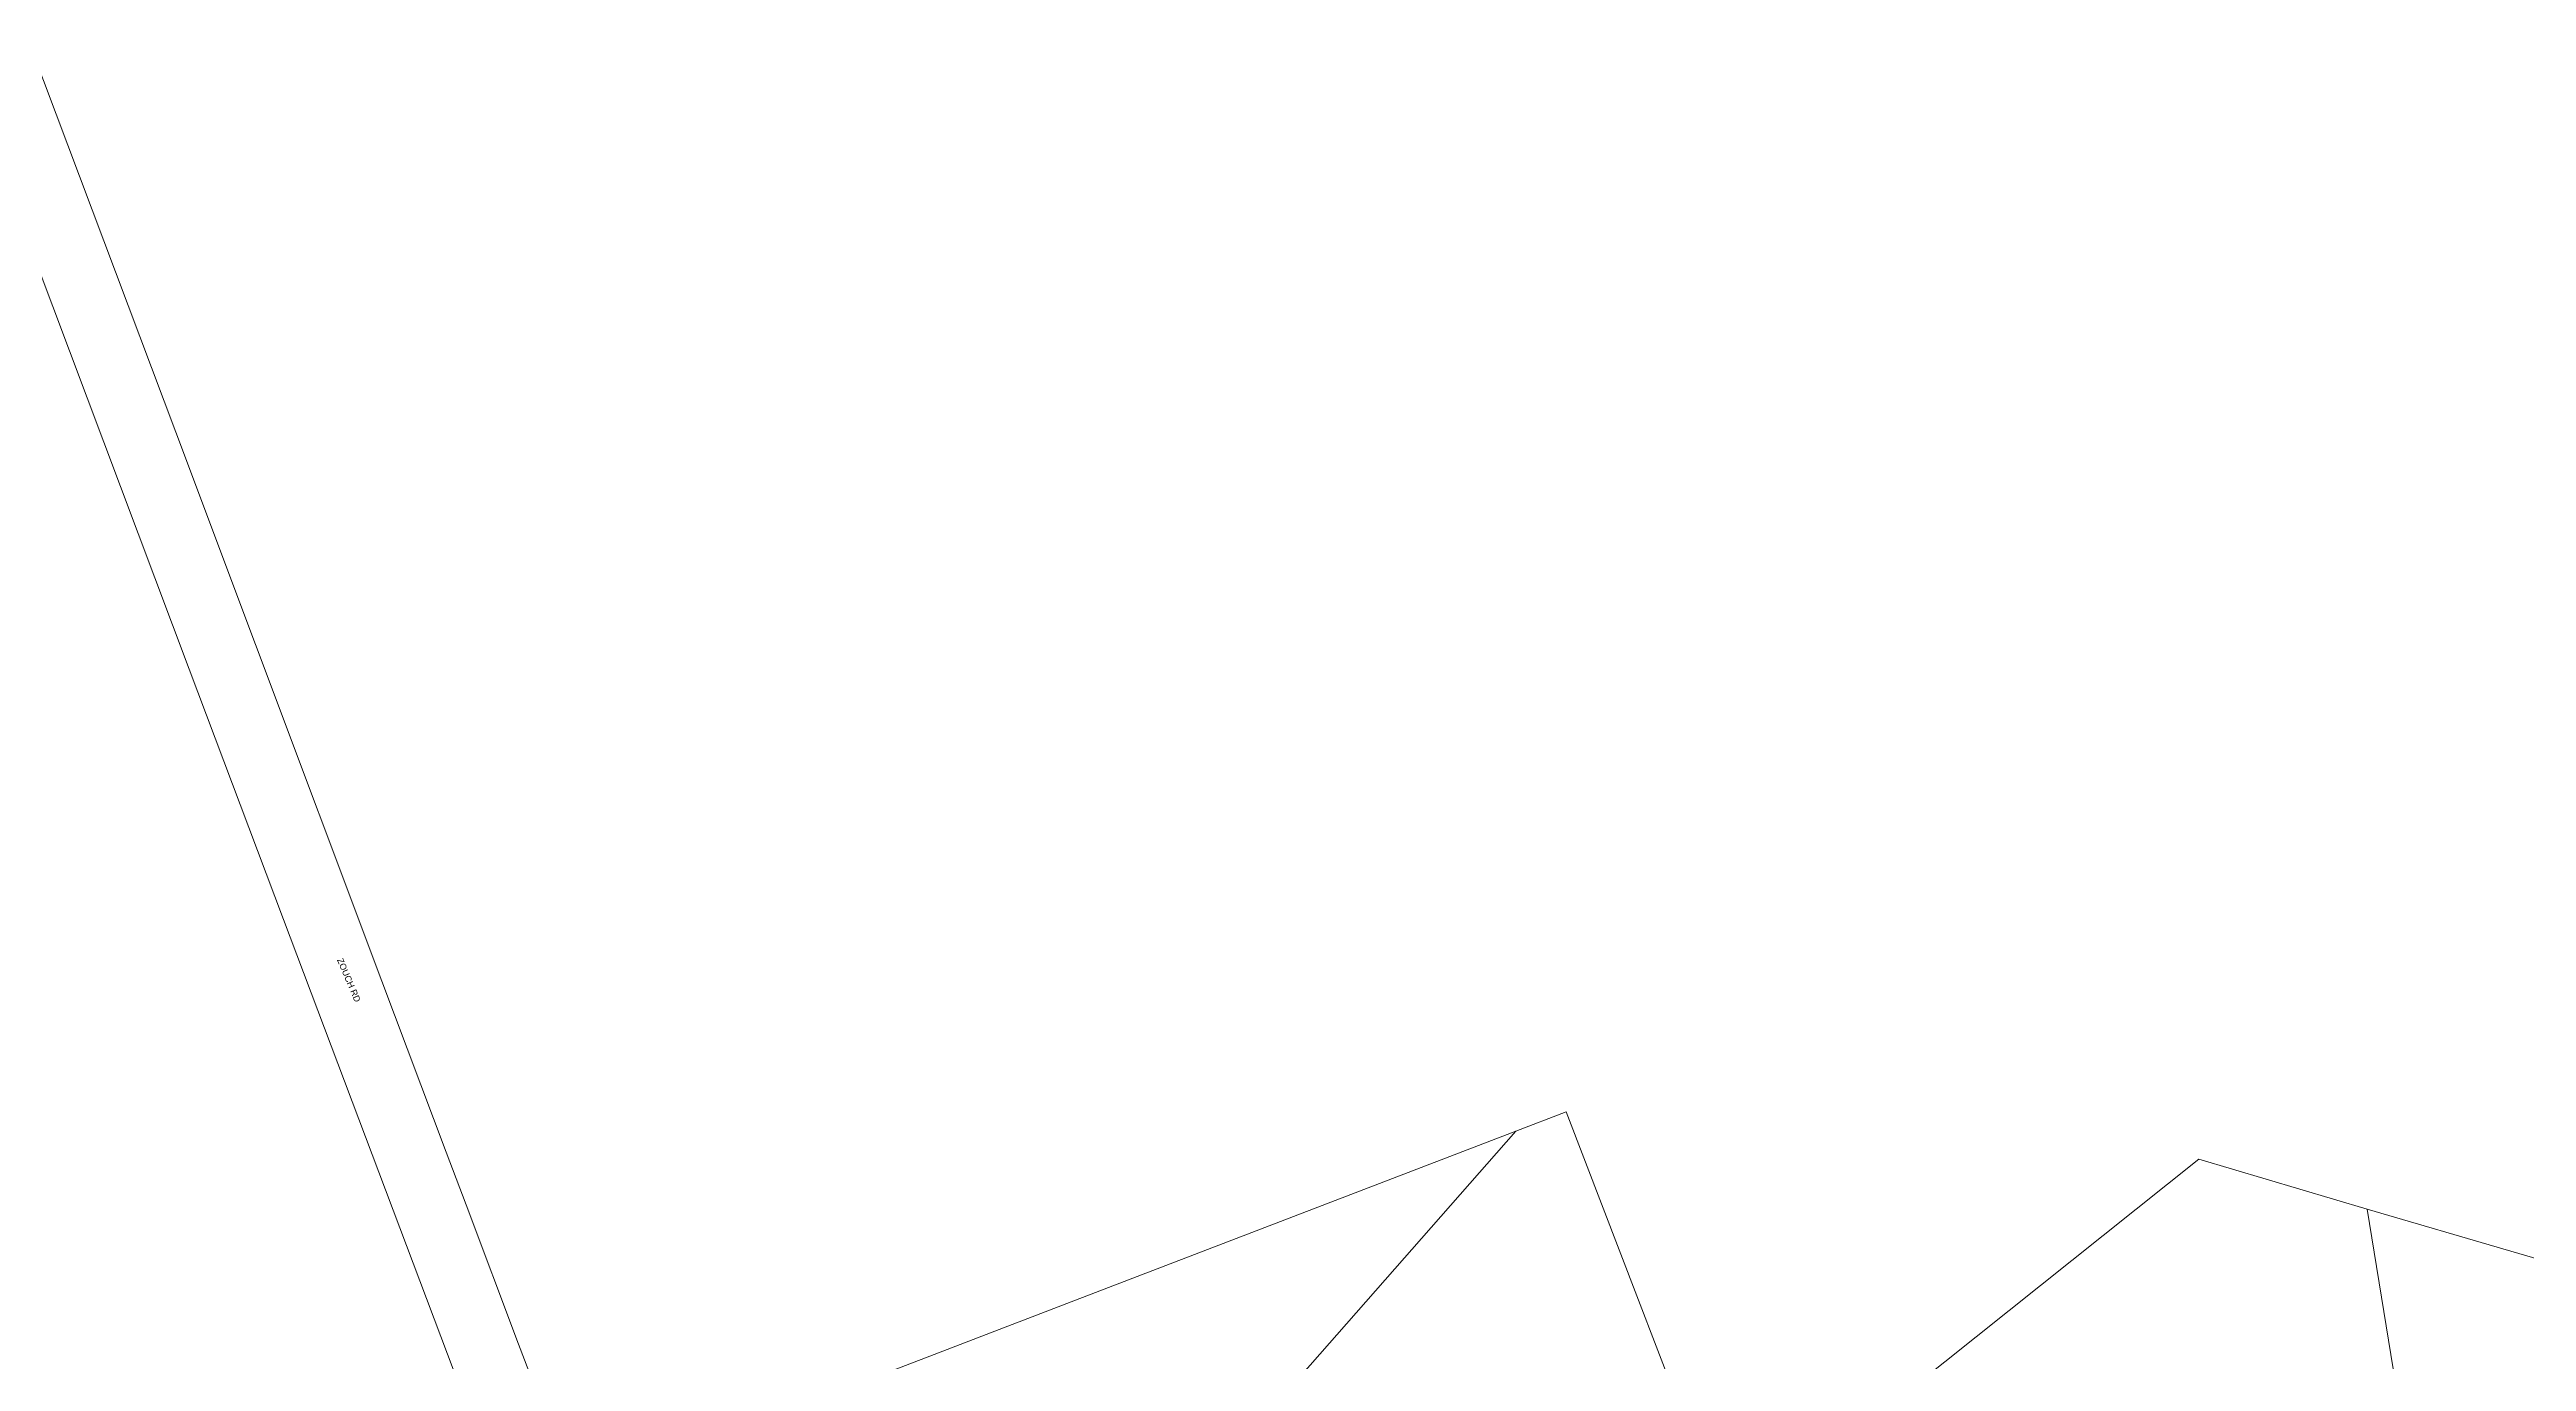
# Model space of a CAD drawing. Header units: metres. Extents: x 300847 to 302995, y 6235779 to 6237713.
# Drawn here: x 301582 to 302286, y 6237340 to 6237713 of the extents above; entities that cross this region are included whole.
import ezdxf

# ---------------------------------------------------------------- set-up
doc = ezdxf.new("R2010")
doc.units = ezdxf.units.M
doc.layers.add('Cadastre Land Parcels_SP_EXT', color=9, linetype='Continuous', lineweight=5)
doc.layers.add('Cadastre Roads_SP_EXT', color=9, linetype='Continuous', lineweight=5)
doc.styles.get("Standard").update_dxf_attribs({"font": 'arial.ttf'})

msp = doc.modelspace()

# ---------------------------------------------------------------- linework, layer by layer
at = {"layer": 'Cadastre Land Parcels_SP_EXT', "linetype": 'Continuous'}
for points in [[(301882.99, 6237274.04), (301895.09, 6237287.81), (301998.85, 6237405.84), (301871.28, 6237356.88), (301815.6, 6237335.51), (301848.47, 6237249.93), (301796.3, 6237190.55), (301774.19, 6237192.23), (301778.78, 6237180.26), (301785.4, 6237163.02), (301790.66, 6237169.01), (301882.99, 6237274.04)], [(302240.82, 6237383.71), (302192.97, 6237397.91), (302075.81, 6237304.44), (302091.63, 6237262.99), (302100.72, 6237240.63), (302113.63, 6237212.68), (302125.91, 6237189.4), (302258.99, 6237272.1), (302240.82, 6237383.71)]]:
    msp.add_lwpolyline(points, close=True, dxfattribs=at)
msp.add_lwpolyline([(302322.45, 6237359.83), (302240.82, 6237383.71), (302258.99, 6237272.1), (302277.35, 6237159.9), (302322.65, 6237167.31)], dxfattribs=at)
at = {"layer": 'Cadastre Roads_SP_EXT', "linetype": 'Continuous'}
for points in [[(301760.42, 6237200.98), (301769.71, 6237203.88), (301731.57, 6237303.26), (301730.61, 6237305.77), (301715.41, 6237345.34), (301700.54, 6237384.89), (301694.9, 6237399.88), (301676.63, 6237448.48), (301640.67, 6237544.11), (301618.03, 6237604.34), (301577.15, 6237713.06), (301559.05, 6237704.06), (301573.34, 6237666.04), (301621.84, 6237537.03), (301648.67, 6237465.95), (301697.16, 6237337.47), (301712.8, 6237296.05), (301750.13, 6237198.02), (301760.42, 6237200.98)], [(301785.67, 6236984.42), (301880.66, 6237102.02), (302059.32, 6237291.26), (302013.16, 6237411.32), (301998.85, 6237405.84), (301895.09, 6237287.81), (301882.99, 6237274.04), (301790.66, 6237169.01), (301785.4, 6237163.02), (301779.34, 6237155.31), (301770.52, 6237144.08), (301705.24, 6237053.35), (301703.16, 6237050.44), (301615.22, 6236978.74), (301706.59, 6236967.59), (301804.31, 6236955.66), (301785.67, 6236984.42)]]:
    msp.add_lwpolyline(points, close=True, dxfattribs=at)

# ---------------------------------------------------------------- texts
at = {"layer": 'Cadastre Roads_SP_EXT'}
msp.add_text('ZOUCH RD', height=1.8, rotation=292.92138, dxfattribs=at).set_placement((301663.8, 6237454.52))

doc.saveas('drawing.dxf')
